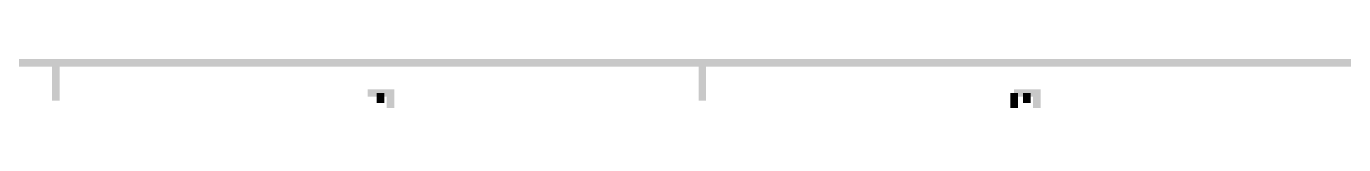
# Model space of a CAD drawing. Extents: x 0.7 to 7.6, y 0.2 to 11.5.
# Drawn here: x 2.361 to 4.107, y 0.212 to 0.282 of the extents above; entities that cross this region are included whole.
import ezdxf

# ---------------------------------------------------------------- set-up
doc = ezdxf.new("R2010")
doc.units = 0
doc.layers.get('0').update_dxf_attribs({"linetype": 'CONTINUOUS'})

msp = doc.modelspace()

# ---------------------------------------------------------------- linework, layer by layer
at = {"color": 0, "const_width": 0.009999}
for points in [[(0.689996, 0.276693), (7.53999, 0.276693)], [(2.40001, 0.226671), (2.40001, 0.276693)], [(3.25667, 0.226671), (3.25667, 0.276693)], [(2.81332, 0.236654), (2.84332, 0.236654), (2.84332, 0.216689)], [(2.83003, 0.236654), (2.83003, 0.223307)], [(3.66997, 0.236654), (3.69997, 0.236654), (3.69997, 0.216689)], [(3.66997, 0.236654), (3.66997, 0.216689)], [(3.68668, 0.236654), (3.68668, 0.223307)]]:
    msp.add_lwpolyline(points, dxfattribs=at)

doc.saveas('drawing.dxf')
